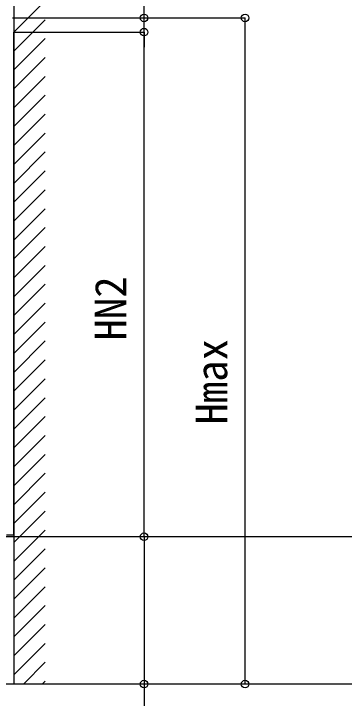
# Model space of a CAD drawing. Units: millimetres, scale not verified. Extents: x -10500 to 10500, y -15600 to 15524.
# Drawn here: x 3816 to 5388, y 8972 to 12224 of the extents above; entities that cross this region are included whole.
import ezdxf
from ezdxf.enums import TextEntityAlignment as Align

# ---------------------------------------------------------------- set-up
doc = ezdxf.new("R2010")
doc.units = ezdxf.units.MM
doc.header["$LTSCALE"] = 80
doc.layers.add('0-4_YKK_A1', color=4, linetype='Continuous')
doc.layers.add('0-5_YKK_D', color=6, linetype='Continuous')
doc.styles.add('ＭＳ ゴシック', font='')
doc.styles.get('ＭＳ ゴシック').set_extended_font_data('MS Gothic')

msp = doc.modelspace()

# ---------------------------------------------------------------- linework, layer by layer
at = {"layer": '0-4_YKK_A1'}
for p, q in [((3816, 12454.96), (3816, 9039.39)), ((3816, 12136.66), (3965, 12285.66)), ((3816, 12046.85), (3965, 12195.85)), ((3816, 9747.5), (3816, 12136.53)), ((3816, 11957.05), (3965, 12106.05)), ((3816, 11867.25), (3965, 12016.25)), ((3816, 11777.45), (3965, 11926.45)), ((3816, 11687.64), (3965, 11836.64)), ((3816, 11597.84), (3965, 11746.84)), ((3816, 11508.04), (3965, 11657.04)), ((3816, 11418.24), (3965, 11567.24)), ((3816, 11328.43), (3965, 11477.43)), ((3816, 11238.63), (3965, 11387.63)), ((3816, 11148.83), (3965, 11297.83)), ((3816, 11059.03), (3965, 11208.03)), ((3816, 10969.22), (3965, 11118.22)), ((3816, 10879.42), (3965, 11028.42)), ((3816, 10789.62), (3965, 10938.62)), ((3816, 10699.82), (3965, 10848.82)), ((3816, 10610.01), (3965, 10759.01)), ((3816, 10520.21), (3965, 10669.21)), ((3816, 10430.41), (3965, 10579.41)), ((3816, 10340.6), (3965, 10489.6)), ((3816, 10250.8), (3965, 10399.8)), ((3816, 10161), (3965, 10310)), ((3816, 10071.2), (3965, 10220.2)), ((3816, 9981.39), (3965, 10130.39)), ((3816, 9891.59), (3965, 10040.59)), ((3816, 9801.79), (3965, 9950.79)), ((3816, 9711.99), (3965, 9860.99)), ((3816, 9622.18), (3965, 9771.18)), ((9439.5, 9739.5), (-9832.65, 9739.5)), ((3781.5, 9747.5), (3816, 9747.5)), ((3816, 9532.38), (3965, 9681.38)), ((3816, 9442.58), (3965, 9591.58)), ((3816, 9352.78), (3965, 9501.78)), ((3816, 9262.97), (3965, 9411.97)), ((3816, 9173.17), (3965, 9322.17)), ((3816, 9083.37), (3965, 9232.37)), ((3861.93, 9039.5), (3965, 9142.57)), ((3951.74, 9039.5), (3965, 9052.76)), ((9439.5, 9039.5), (-9832.65, 9039.5))]:
    msp.add_line(p, q, dxfattribs=at)
at = {"layer": '0-5_YKK_D'}
for p, q in [((4436, 12204.04), (4436, 12902.11)), ((3810.62, 12204.04), (4917, 12204.04)), ((3810.7, 12204.04), (4437, 12204.04)), ((4436, 12136.54), (4436, 12204.04)), ((4916, 9039.39), (4916, 12204.04)), ((3816.7, 12136.54), (4437, 12136.54)), ((3816.7, 12136.54), (4437, 12136.54)), ((4436, 9739.5), (4436, 12136.54)), ((4436, 12136.54), (4436, 12064.54)), ((4916, 9039.39), (4915, 9039.39))]:
    msp.add_line(p, q, dxfattribs=at)
msp.add_lwpolyline([(4436, 9739.5), (4436, 9039.5), (4436, 7245.07)], dxfattribs=at)
for centre in [(4436, 12204.04), (4916, 12204.04), (4436, 12136.54), (4436, 12136.54), (4436, 9739.5), (4436, 9739.5), (4436, 9039.5), (4916, 9039.39)]:
    msp.add_circle(centre, 18, dxfattribs=at)

# ---------------------------------------------------------------- texts
at = {"layer": '0-5_YKK_D', "style": 'ＭＳ ゴシック'}
for s, p in [('HN2', (4396, 10670.85)), ('Hmax', (4876, 10271.67))]:
    msp.add_text(s, height=149.6, rotation=90, dxfattribs=at).set_placement(p, align=Align.BOTTOM_LEFT)

doc.saveas('drawing.dxf')
